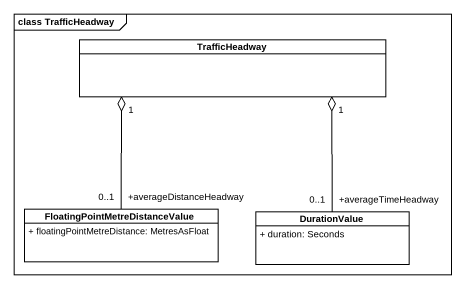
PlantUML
@startuml
mainframe class TrafficHeadway
hide circle
hide empty members
skinparam classAttributeIconSize 0
class TrafficHeadway
class "FloatingPointMetreDistanceValue" as FloatingPointMetreDistanceVa {
  + floatingPointMetreDistance: MetresAsFloat
}
class DurationValue {
  + duration: Seconds
}
FloatingPointMetreDistanceVa "+averageDistanceHeadway\n0..1" -up-o "1" TrafficHeadway
DurationValue "+averageTimeHeadway\n0..1" -up-o "1" TrafficHeadway
@enduml
